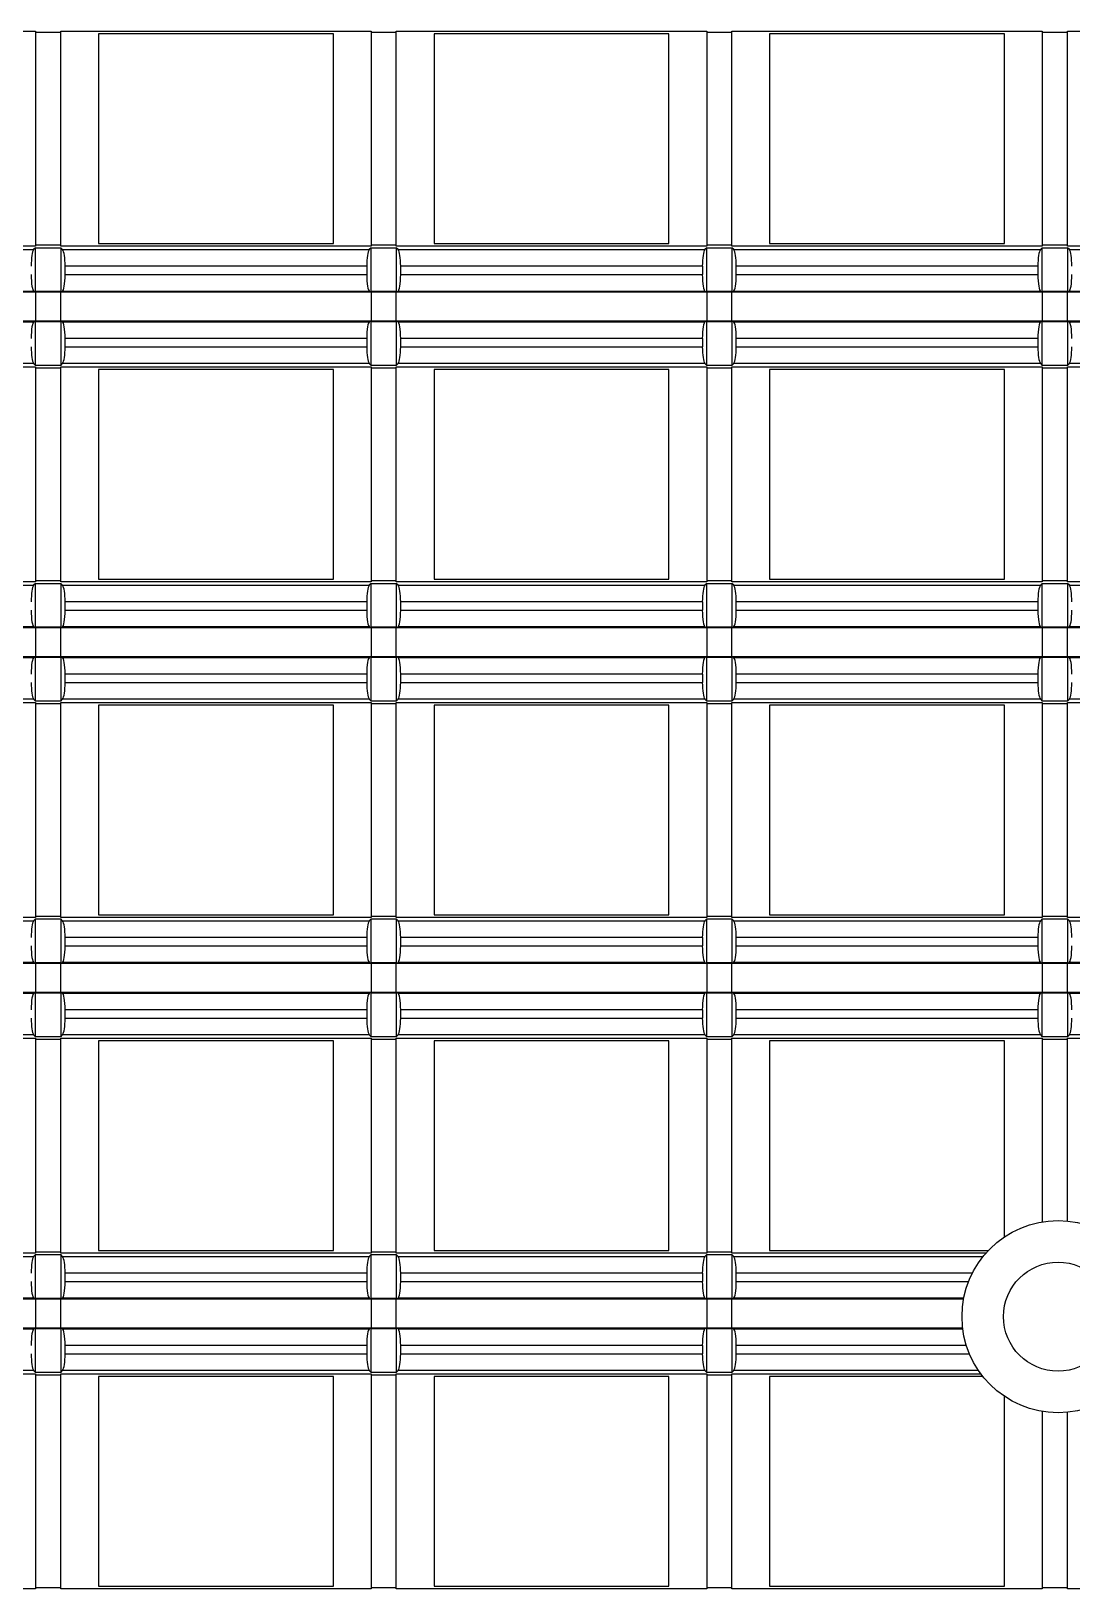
# Model space of a CAD drawing. Header units: inches. Extents: x 0 to 653, y 0 to 346.
# Drawn here: x 79.72 to 92.12, y 224.1 to 242.66 of the extents above; entities that cross this region are included whole.
import ezdxf

# ---------------------------------------------------------------- set-up
doc = ezdxf.new("R2010")
doc.units = ezdxf.units.IN
doc.header["$LTSCALE"] = 35.925693
doc.header["$MEASUREMENT"] = 0
doc.layers.get('0').update_dxf_attribs({"linetype": 'CONTINUOUS'})
doc.layers.add('2', color=7, linetype='CONTINUOUS')
doc.layers.add('71', color=7, linetype='CONTINUOUS')

msp = doc.modelspace()

# ---------------------------------------------------------------- linework, layer by layer
at = {"color": 3, "linetype": 'Continuous'}
msp.add_circle((91.96, 227.344), 0.65, dxfattribs=at)
at = {"layer": '2', "color": 132, "linetype": 'Continuous', "true_color": 0x00cccc}
for p, q in [((76.072, 242.663), (79.772, 242.663)), ((79.772, 242.663), (79.772, 240.1)), ((80.072, 242.645), (79.772, 242.645)), ((80.072, 240.1), (80.072, 242.663)), ((80.072, 242.663), (83.772, 242.663)), ((80.522, 242.631), (80.522, 240.131)), ((83.322, 242.631), (80.522, 242.631)), ((83.322, 240.131), (83.322, 242.631)), ((83.772, 242.663), (83.772, 240.1)), ((84.072, 242.645), (83.772, 242.645)), ((84.072, 240.1), (84.072, 242.663)), ((84.072, 242.663), (87.772, 242.663)), ((84.522, 242.631), (84.522, 240.131)), ((87.322, 242.631), (84.522, 242.631)), ((87.322, 240.131), (87.322, 242.631)), ((87.772, 242.663), (87.772, 240.1)), ((88.072, 242.645), (87.772, 242.645)), ((88.072, 240.1), (88.072, 242.663)), ((88.072, 242.663), (91.772, 242.663)), ((88.522, 242.631), (88.522, 240.131)), ((91.322, 242.631), (88.522, 242.631)), ((91.322, 240.131), (91.322, 242.631)), ((91.772, 242.663), (91.772, 240.1)), ((92.072, 242.645), (91.772, 242.645)), ((92.072, 240.1), (92.072, 242.663)), ((92.072, 242.663), (95.772, 242.663)), ((79.772, 240.1), (76.072, 240.1)), ((76.095, 240.059), (79.749, 240.059)), ((79.772, 240.082), (79.749, 240.059)), ((79.772, 240.118), (80.072, 240.118)), ((79.772, 239.559), (79.772, 240.082)), ((79.772, 240.082), (80.072, 240.082)), ((83.772, 240.1), (80.072, 240.1)), ((80.072, 240.082), (80.072, 239.559)), ((80.095, 240.059), (80.072, 240.082)), ((80.095, 240.059), (83.749, 240.059)), ((80.522, 240.131), (83.322, 240.131)), ((83.772, 240.082), (83.749, 240.059)), ((83.772, 240.118), (84.072, 240.118)), ((83.772, 239.559), (83.772, 240.082)), ((83.772, 240.082), (84.072, 240.082)), ((87.772, 240.1), (84.072, 240.1)), ((84.072, 240.082), (84.072, 239.559)), ((84.095, 240.059), (84.072, 240.082)), ((84.095, 240.059), (87.749, 240.059)), ((84.522, 240.131), (87.322, 240.131)), ((87.772, 240.082), (87.749, 240.059)), ((87.772, 240.118), (88.072, 240.118)), ((87.772, 239.559), (87.772, 240.082)), ((87.772, 240.082), (88.072, 240.082)), ((91.772, 240.1), (88.072, 240.1)), ((88.072, 240.082), (88.072, 239.559)), ((88.095, 240.059), (88.072, 240.082)), ((88.095, 240.059), (91.749, 240.059)), ((88.522, 240.131), (91.322, 240.131)), ((91.772, 240.082), (91.749, 240.059)), ((91.772, 240.118), (92.072, 240.118)), ((91.772, 239.559), (91.772, 240.082)), ((91.772, 240.082), (92.072, 240.082)), ((95.772, 240.1), (92.072, 240.1)), ((92.072, 240.082), (92.072, 239.559)), ((92.095, 240.059), (92.072, 240.082)), ((92.095, 240.059), (95.749, 240.059)), ((80.125, 239.762), (80.125, 239.862)), ((83.72, 239.862), (80.125, 239.862)), ((83.72, 239.862), (83.72, 239.762)), ((84.125, 239.762), (84.125, 239.862)), ((87.72, 239.862), (84.125, 239.862)), ((87.72, 239.862), (87.72, 239.762)), ((88.124, 239.762), (88.124, 239.862)), ((91.719, 239.862), (88.124, 239.862)), ((91.719, 239.862), (91.719, 239.762)), ((80.125, 239.762), (83.72, 239.762)), ((84.125, 239.762), (87.72, 239.762)), ((88.124, 239.762), (91.719, 239.762)), ((76.072, 239.555), (79.772, 239.555)), ((79.754, 239.562), (76.091, 239.562)), ((79.754, 239.562), (79.772, 239.559)), ((80.072, 239.559), (79.772, 239.559)), ((79.772, 239.555), (79.772, 239.207)), ((80.072, 239.552), (79.772, 239.552)), ((80.072, 239.559), (80.091, 239.562)), ((80.072, 239.207), (80.072, 239.555)), ((80.072, 239.555), (83.772, 239.555)), ((83.754, 239.562), (80.091, 239.562)), ((83.754, 239.562), (83.772, 239.559)), ((84.072, 239.559), (83.772, 239.559)), ((83.772, 239.555), (83.772, 239.207)), ((84.072, 239.552), (83.772, 239.552)), ((84.072, 239.559), (84.09, 239.562)), ((84.072, 239.207), (84.072, 239.555)), ((84.072, 239.555), (87.772, 239.555)), ((87.754, 239.562), (84.09, 239.562)), ((87.754, 239.562), (87.772, 239.559)), ((88.072, 239.559), (87.772, 239.559)), ((87.772, 239.555), (87.772, 239.207)), ((88.072, 239.552), (87.772, 239.552)), ((88.072, 239.559), (88.09, 239.562)), ((88.072, 239.207), (88.072, 239.555)), ((88.072, 239.555), (91.772, 239.555)), ((91.754, 239.562), (88.09, 239.562)), ((91.754, 239.562), (91.772, 239.559)), ((92.072, 239.559), (91.772, 239.559)), ((91.772, 239.555), (91.772, 239.207)), ((92.072, 239.552), (91.772, 239.552)), ((92.072, 239.559), (92.09, 239.562)), ((92.072, 239.207), (92.072, 239.555)), ((92.072, 239.555), (95.772, 239.555)), ((95.753, 239.562), (92.09, 239.562)), ((79.772, 239.207), (76.072, 239.207)), ((76.091, 239.2), (79.754, 239.2)), ((79.772, 239.204), (79.754, 239.2)), ((79.772, 239.211), (80.072, 239.211)), ((79.772, 238.68), (79.772, 239.204)), ((79.772, 239.204), (80.072, 239.204)), ((83.772, 239.207), (80.072, 239.207)), ((80.072, 239.204), (80.072, 238.68)), ((80.091, 239.2), (80.072, 239.204)), ((80.091, 239.2), (83.754, 239.2)), ((83.772, 239.204), (83.754, 239.2)), ((83.772, 239.211), (84.072, 239.211)), ((83.772, 238.68), (83.772, 239.204)), ((83.772, 239.204), (84.072, 239.204)), ((87.772, 239.207), (84.072, 239.207)), ((84.072, 239.204), (84.072, 238.68)), ((84.09, 239.2), (84.072, 239.204)), ((84.09, 239.2), (87.754, 239.2)), ((87.772, 239.204), (87.754, 239.2)), ((87.772, 239.211), (88.072, 239.211)), ((87.772, 238.68), (87.772, 239.204)), ((87.772, 239.204), (88.072, 239.204)), ((91.772, 239.207), (88.072, 239.207)), ((88.072, 239.204), (88.072, 238.68)), ((88.09, 239.2), (88.072, 239.204)), ((88.09, 239.2), (91.754, 239.2)), ((91.772, 239.204), (91.754, 239.2)), ((91.772, 239.211), (92.072, 239.211)), ((91.772, 238.68), (91.772, 239.204)), ((91.772, 239.204), (92.072, 239.204)), ((95.772, 239.207), (92.072, 239.207)), ((92.072, 239.204), (92.072, 238.68)), ((92.09, 239.2), (92.072, 239.204)), ((92.09, 239.2), (95.753, 239.2)), ((80.125, 238.901), (80.125, 239)), ((83.72, 239), (80.125, 239)), ((80.125, 238.901), (83.72, 238.901)), ((83.72, 239), (83.72, 238.901)), ((84.125, 238.901), (84.125, 239)), ((87.72, 239), (84.125, 239)), ((84.125, 238.901), (87.72, 238.901)), ((87.72, 239), (87.72, 238.901)), ((88.124, 238.901), (88.124, 239)), ((91.719, 239), (88.124, 239)), ((88.124, 238.901), (91.719, 238.901)), ((91.719, 239), (91.719, 238.901)), ((76.072, 238.663), (79.772, 238.663)), ((79.749, 238.704), (76.095, 238.704)), ((79.749, 238.704), (79.772, 238.68)), ((80.072, 238.68), (79.772, 238.68)), ((79.772, 238.663), (79.772, 236.1)), ((80.072, 238.645), (79.772, 238.645)), ((80.072, 238.68), (80.095, 238.704)), ((80.072, 236.1), (80.072, 238.663)), ((80.072, 238.663), (83.772, 238.663)), ((83.749, 238.704), (80.095, 238.704)), ((80.522, 238.631), (80.522, 236.131)), ((83.322, 238.631), (80.522, 238.631)), ((83.322, 236.131), (83.322, 238.631)), ((83.749, 238.704), (83.772, 238.68)), ((84.072, 238.68), (83.772, 238.68)), ((83.772, 238.663), (83.772, 236.1)), ((84.072, 238.645), (83.772, 238.645)), ((84.072, 238.68), (84.095, 238.704)), ((84.072, 236.1), (84.072, 238.663)), ((84.072, 238.663), (87.772, 238.663)), ((87.749, 238.704), (84.095, 238.704)), ((84.522, 238.631), (84.522, 236.131)), ((87.322, 238.631), (84.522, 238.631)), ((87.322, 236.131), (87.322, 238.631)), ((87.749, 238.704), (87.772, 238.68)), ((88.072, 238.68), (87.772, 238.68)), ((87.772, 238.663), (87.772, 236.1)), ((88.072, 238.645), (87.772, 238.645)), ((88.072, 238.68), (88.095, 238.704)), ((88.072, 236.1), (88.072, 238.663)), ((88.072, 238.663), (91.772, 238.663)), ((91.749, 238.704), (88.095, 238.704)), ((88.522, 238.631), (88.522, 236.131)), ((91.322, 238.631), (88.522, 238.631)), ((91.322, 236.131), (91.322, 238.631)), ((91.749, 238.704), (91.772, 238.68)), ((92.072, 238.68), (91.772, 238.68)), ((91.772, 238.663), (91.772, 236.1)), ((92.072, 238.645), (91.772, 238.645)), ((92.072, 238.68), (92.095, 238.704)), ((92.072, 236.1), (92.072, 238.663)), ((92.072, 238.663), (95.772, 238.663)), ((95.749, 238.704), (92.095, 238.704)), ((79.772, 236.118), (80.072, 236.118)), ((80.522, 236.131), (83.322, 236.131)), ((83.772, 236.118), (84.072, 236.118)), ((84.522, 236.131), (87.322, 236.131)), ((87.772, 236.118), (88.072, 236.118)), ((88.522, 236.131), (91.322, 236.131)), ((91.772, 236.118), (92.072, 236.118)), ((79.772, 236.1), (76.072, 236.1)), ((76.095, 236.059), (79.749, 236.059)), ((79.772, 236.082), (79.749, 236.059)), ((79.772, 235.559), (79.772, 236.082)), ((79.772, 236.082), (80.072, 236.082)), ((83.772, 236.1), (80.072, 236.1)), ((80.072, 236.082), (80.072, 235.559)), ((80.095, 236.059), (80.072, 236.082)), ((80.095, 236.059), (83.749, 236.059)), ((83.772, 236.082), (83.749, 236.059)), ((83.772, 235.559), (83.772, 236.082)), ((83.772, 236.082), (84.072, 236.082)), ((87.772, 236.1), (84.072, 236.1)), ((84.072, 236.082), (84.072, 235.559)), ((84.095, 236.059), (84.072, 236.082)), ((84.095, 236.059), (87.749, 236.059)), ((87.772, 236.082), (87.749, 236.059)), ((87.772, 235.559), (87.772, 236.082)), ((87.772, 236.082), (88.072, 236.082)), ((91.772, 236.1), (88.072, 236.1)), ((88.072, 236.082), (88.072, 235.559)), ((88.095, 236.059), (88.072, 236.082)), ((88.095, 236.059), (91.749, 236.059)), ((91.772, 236.082), (91.749, 236.059)), ((91.772, 235.559), (91.772, 236.082)), ((91.772, 236.082), (92.072, 236.082)), ((95.772, 236.1), (92.072, 236.1)), ((92.072, 236.082), (92.072, 235.559)), ((92.095, 236.059), (92.072, 236.082)), ((92.095, 236.059), (95.749, 236.059)), ((80.125, 235.762), (80.125, 235.862)), ((83.72, 235.862), (80.125, 235.862)), ((80.125, 235.762), (83.72, 235.762)), ((83.72, 235.862), (83.72, 235.762)), ((84.125, 235.762), (84.125, 235.862)), ((87.72, 235.862), (84.125, 235.862)), ((84.125, 235.762), (87.72, 235.762)), ((87.72, 235.862), (87.72, 235.762)), ((88.124, 235.762), (88.124, 235.862)), ((91.719, 235.862), (88.124, 235.862)), ((88.124, 235.762), (91.719, 235.762)), ((91.719, 235.862), (91.719, 235.762)), ((79.754, 235.563), (76.091, 235.563)), ((79.754, 235.563), (79.772, 235.559)), ((80.072, 235.559), (79.772, 235.559)), ((80.072, 235.559), (80.091, 235.563)), ((83.754, 235.563), (80.091, 235.563)), ((83.754, 235.563), (83.772, 235.559)), ((84.072, 235.559), (83.772, 235.559)), ((84.072, 235.559), (84.09, 235.563)), ((87.754, 235.563), (84.09, 235.563)), ((87.754, 235.563), (87.772, 235.559)), ((88.072, 235.559), (87.772, 235.559)), ((88.072, 235.559), (88.09, 235.563)), ((91.754, 235.563), (88.09, 235.563)), ((91.754, 235.563), (91.772, 235.559)), ((92.072, 235.559), (91.772, 235.559)), ((92.072, 235.559), (92.09, 235.563)), ((95.753, 235.563), (92.09, 235.563)), ((76.072, 235.555), (79.772, 235.555)), ((79.772, 235.555), (79.772, 235.207)), ((80.072, 235.552), (79.772, 235.552)), ((80.072, 235.207), (80.072, 235.555)), ((80.072, 235.555), (83.772, 235.555)), ((83.772, 235.555), (83.772, 235.207)), ((84.072, 235.552), (83.772, 235.552)), ((84.072, 235.207), (84.072, 235.555)), ((84.072, 235.555), (87.772, 235.555)), ((87.772, 235.555), (87.772, 235.207)), ((88.072, 235.552), (87.772, 235.552)), ((88.072, 235.207), (88.072, 235.555)), ((88.072, 235.555), (91.772, 235.555)), ((91.772, 235.555), (91.772, 235.207)), ((92.072, 235.552), (91.772, 235.552)), ((92.072, 235.207), (92.072, 235.555)), ((92.072, 235.555), (95.772, 235.555)), ((79.772, 235.207), (76.072, 235.207)), ((76.091, 235.2), (79.754, 235.2)), ((79.772, 235.204), (79.754, 235.2)), ((79.772, 235.211), (80.072, 235.211)), ((79.772, 234.68), (79.772, 235.204)), ((79.772, 235.204), (80.072, 235.204)), ((83.772, 235.207), (80.072, 235.207)), ((80.072, 235.204), (80.072, 234.68)), ((80.091, 235.2), (80.072, 235.204)), ((80.091, 235.2), (83.754, 235.2)), ((83.772, 235.204), (83.754, 235.2)), ((83.772, 235.211), (84.072, 235.211)), ((83.772, 234.68), (83.772, 235.204)), ((83.772, 235.204), (84.072, 235.204)), ((87.772, 235.207), (84.072, 235.207)), ((84.072, 235.204), (84.072, 234.68)), ((84.09, 235.2), (84.072, 235.204)), ((84.09, 235.2), (87.754, 235.2)), ((87.772, 235.204), (87.754, 235.2)), ((87.772, 235.211), (88.072, 235.211)), ((87.772, 234.68), (87.772, 235.204)), ((87.772, 235.204), (88.072, 235.204)), ((91.772, 235.207), (88.072, 235.207)), ((88.072, 235.204), (88.072, 234.68)), ((88.09, 235.2), (88.072, 235.204)), ((88.09, 235.2), (91.754, 235.2)), ((91.772, 235.204), (91.754, 235.2)), ((91.772, 235.211), (92.072, 235.211)), ((91.772, 234.68), (91.772, 235.204)), ((91.772, 235.204), (92.072, 235.204)), ((95.772, 235.207), (92.072, 235.207)), ((92.072, 235.204), (92.072, 234.68)), ((92.09, 235.2), (92.072, 235.204)), ((92.09, 235.2), (95.753, 235.2)), ((80.125, 234.901), (80.125, 235)), ((83.72, 235), (80.125, 235)), ((83.72, 235), (83.72, 234.901)), ((84.125, 234.901), (84.125, 235)), ((87.72, 235), (84.125, 235)), ((87.72, 235), (87.72, 234.901)), ((88.124, 234.901), (88.124, 235)), ((91.719, 235), (88.124, 235)), ((91.719, 235), (91.719, 234.901)), ((80.125, 234.901), (83.72, 234.901)), ((84.125, 234.901), (87.72, 234.901)), ((88.124, 234.901), (91.719, 234.901)), ((76.072, 234.663), (79.772, 234.663)), ((79.749, 234.704), (76.095, 234.704)), ((79.749, 234.704), (79.772, 234.68)), ((80.072, 234.68), (79.772, 234.68)), ((79.772, 234.663), (79.772, 232.1)), ((80.072, 234.645), (79.772, 234.645)), ((80.072, 234.68), (80.095, 234.704)), ((80.072, 232.1), (80.072, 234.663)), ((80.072, 234.663), (83.772, 234.663)), ((83.749, 234.704), (80.095, 234.704)), ((80.522, 234.631), (80.522, 232.131)), ((83.322, 234.631), (80.522, 234.631)), ((83.322, 232.131), (83.322, 234.631)), ((83.749, 234.704), (83.772, 234.68)), ((84.072, 234.68), (83.772, 234.68)), ((83.772, 234.663), (83.772, 232.1)), ((84.072, 234.645), (83.772, 234.645)), ((84.072, 234.68), (84.095, 234.704)), ((84.072, 232.1), (84.072, 234.663)), ((84.072, 234.663), (87.772, 234.663)), ((87.749, 234.704), (84.095, 234.704)), ((84.522, 234.631), (84.522, 232.131)), ((87.322, 234.631), (84.522, 234.631)), ((87.322, 232.131), (87.322, 234.631)), ((87.749, 234.704), (87.772, 234.68)), ((88.072, 234.68), (87.772, 234.68)), ((87.772, 234.663), (87.772, 232.1)), ((88.072, 234.645), (87.772, 234.645)), ((88.072, 234.68), (88.095, 234.704)), ((88.072, 232.1), (88.072, 234.663)), ((88.072, 234.663), (91.772, 234.663)), ((91.749, 234.704), (88.095, 234.704)), ((88.522, 234.631), (88.522, 232.131)), ((91.322, 234.631), (88.522, 234.631)), ((91.322, 232.131), (91.322, 234.631)), ((91.749, 234.704), (91.772, 234.68)), ((92.072, 234.68), (91.772, 234.68)), ((91.772, 234.663), (91.772, 232.1)), ((92.072, 234.645), (91.772, 234.645)), ((92.072, 234.68), (92.095, 234.704)), ((92.072, 232.1), (92.072, 234.663)), ((92.072, 234.663), (95.772, 234.663)), ((95.749, 234.704), (92.095, 234.704)), ((79.772, 232.1), (76.072, 232.1)), ((76.095, 232.059), (79.749, 232.059)), ((79.772, 232.083), (79.749, 232.059)), ((79.772, 232.118), (80.072, 232.118)), ((79.772, 231.559), (79.772, 232.083)), ((79.772, 232.083), (80.072, 232.083)), ((83.772, 232.1), (80.072, 232.1)), ((80.072, 232.083), (80.072, 231.559)), ((80.095, 232.059), (80.072, 232.083)), ((80.095, 232.059), (83.749, 232.059)), ((80.522, 232.131), (83.322, 232.131)), ((83.772, 232.083), (83.749, 232.059)), ((83.772, 232.118), (84.072, 232.118)), ((83.772, 231.559), (83.772, 232.083)), ((83.772, 232.083), (84.072, 232.083)), ((87.772, 232.1), (84.072, 232.1)), ((84.072, 232.083), (84.072, 231.559)), ((84.095, 232.059), (84.072, 232.083)), ((84.095, 232.059), (87.749, 232.059)), ((84.522, 232.131), (87.322, 232.131)), ((87.772, 232.083), (87.749, 232.059)), ((87.772, 232.118), (88.072, 232.118)), ((87.772, 231.559), (87.772, 232.083)), ((87.772, 232.083), (88.072, 232.083)), ((91.772, 232.1), (88.072, 232.1)), ((88.072, 232.083), (88.072, 231.559)), ((88.095, 232.059), (88.072, 232.083)), ((88.095, 232.059), (91.749, 232.059)), ((88.522, 232.131), (91.322, 232.131)), ((91.772, 232.083), (91.749, 232.059)), ((91.772, 232.118), (92.072, 232.118)), ((91.772, 231.559), (91.772, 232.083)), ((91.772, 232.083), (92.072, 232.083)), ((95.772, 232.1), (92.072, 232.1)), ((92.072, 232.083), (92.072, 231.559)), ((92.095, 232.059), (92.072, 232.083)), ((92.095, 232.059), (95.749, 232.059)), ((80.125, 231.762), (80.125, 231.862)), ((83.72, 231.862), (80.125, 231.862)), ((83.72, 231.862), (83.72, 231.762)), ((84.125, 231.762), (84.125, 231.862)), ((87.72, 231.862), (84.125, 231.862)), ((87.72, 231.862), (87.72, 231.762)), ((88.124, 231.762), (88.124, 231.862)), ((91.719, 231.862), (88.124, 231.862)), ((91.719, 231.862), (91.719, 231.762)), ((80.125, 231.762), (83.72, 231.762)), ((84.125, 231.762), (87.72, 231.762)), ((88.124, 231.762), (91.719, 231.762)), ((76.072, 231.555), (79.772, 231.555)), ((79.754, 231.563), (76.091, 231.563)), ((79.754, 231.563), (79.772, 231.559)), ((80.072, 231.559), (79.772, 231.559)), ((79.772, 231.555), (79.772, 231.208)), ((80.072, 231.552), (79.772, 231.552)), ((80.072, 231.559), (80.091, 231.563)), ((80.072, 231.208), (80.072, 231.555)), ((80.072, 231.555), (83.772, 231.555)), ((83.754, 231.563), (80.091, 231.563)), ((83.754, 231.563), (83.772, 231.559)), ((84.072, 231.559), (83.772, 231.559)), ((83.772, 231.555), (83.772, 231.208)), ((84.072, 231.552), (83.772, 231.552)), ((84.072, 231.559), (84.09, 231.563)), ((84.072, 231.208), (84.072, 231.555)), ((84.072, 231.555), (87.772, 231.555)), ((87.754, 231.563), (84.09, 231.563)), ((87.754, 231.563), (87.772, 231.559)), ((88.072, 231.559), (87.772, 231.559)), ((87.772, 231.555), (87.772, 231.208)), ((88.072, 231.552), (87.772, 231.552)), ((88.072, 231.559), (88.09, 231.563)), ((88.072, 231.208), (88.072, 231.555)), ((88.072, 231.555), (91.772, 231.555)), ((91.754, 231.563), (88.09, 231.563)), ((91.754, 231.563), (91.772, 231.559)), ((92.072, 231.559), (91.772, 231.559)), ((91.772, 231.555), (91.772, 231.208)), ((92.072, 231.552), (91.772, 231.552)), ((92.072, 231.559), (92.09, 231.563)), ((92.072, 231.208), (92.072, 231.555)), ((92.072, 231.555), (95.772, 231.555)), ((95.753, 231.563), (92.09, 231.563)), ((79.772, 231.208), (76.072, 231.208)), ((76.091, 231.2), (79.754, 231.2)), ((79.772, 231.204), (79.754, 231.2)), ((79.772, 231.211), (80.072, 231.211)), ((79.772, 230.68), (79.772, 231.204)), ((79.772, 231.204), (80.072, 231.204)), ((83.772, 231.208), (80.072, 231.208)), ((80.072, 231.204), (80.072, 230.68)), ((80.091, 231.2), (80.072, 231.204)), ((80.091, 231.2), (83.754, 231.2)), ((83.772, 231.204), (83.754, 231.2)), ((83.772, 231.211), (84.072, 231.211)), ((83.772, 230.68), (83.772, 231.204)), ((83.772, 231.204), (84.072, 231.204)), ((87.772, 231.208), (84.072, 231.208)), ((84.072, 231.204), (84.072, 230.68)), ((84.09, 231.2), (84.072, 231.204)), ((84.09, 231.2), (87.754, 231.2)), ((87.772, 231.204), (87.754, 231.2)), ((87.772, 231.211), (88.072, 231.211)), ((87.772, 230.68), (87.772, 231.204)), ((87.772, 231.204), (88.072, 231.204)), ((91.772, 231.208), (88.072, 231.208)), ((88.072, 231.204), (88.072, 230.68)), ((88.09, 231.2), (88.072, 231.204)), ((88.09, 231.2), (91.754, 231.2)), ((91.772, 231.204), (91.754, 231.2)), ((91.772, 231.211), (92.072, 231.211)), ((91.772, 230.68), (91.772, 231.204)), ((91.772, 231.204), (92.072, 231.204)), ((95.772, 231.208), (92.072, 231.208)), ((92.072, 231.204), (92.072, 230.68)), ((92.09, 231.2), (92.072, 231.204)), ((92.09, 231.2), (95.753, 231.2)), ((80.125, 230.901), (80.125, 231)), ((83.72, 231), (80.125, 231)), ((83.72, 231), (83.72, 230.901)), ((84.125, 230.901), (84.125, 231)), ((87.72, 231), (84.125, 231)), ((87.72, 231), (87.72, 230.901)), ((88.124, 230.901), (88.124, 231)), ((91.719, 231), (88.124, 231)), ((91.719, 231), (91.719, 230.901)), ((80.125, 230.901), (83.72, 230.901)), ((84.125, 230.901), (87.72, 230.901)), ((88.124, 230.901), (91.719, 230.901)), ((76.072, 230.663), (79.772, 230.663)), ((79.749, 230.704), (76.095, 230.704)), ((79.749, 230.704), (79.772, 230.68)), ((80.072, 230.68), (79.772, 230.68)), ((79.772, 230.663), (79.772, 228.1)), ((80.072, 230.645), (79.772, 230.645)), ((80.072, 230.68), (80.095, 230.704)), ((80.072, 228.1), (80.072, 230.663)), ((80.072, 230.663), (83.772, 230.663)), ((83.749, 230.704), (80.095, 230.704)), ((80.522, 230.631), (80.522, 228.132)), ((83.322, 230.631), (80.522, 230.631)), ((83.322, 228.132), (83.322, 230.631)), ((83.749, 230.704), (83.772, 230.68)), ((84.072, 230.68), (83.772, 230.68)), ((83.772, 230.663), (83.772, 228.1)), ((84.072, 230.645), (83.772, 230.645)), ((84.072, 230.68), (84.095, 230.704)), ((84.072, 228.1), (84.072, 230.663)), ((84.072, 230.663), (87.772, 230.663)), ((87.749, 230.704), (84.095, 230.704)), ((84.522, 230.631), (84.522, 228.132)), ((87.322, 230.631), (84.522, 230.631)), ((87.322, 228.132), (87.322, 230.631)), ((87.749, 230.704), (87.772, 230.68)), ((88.072, 230.68), (87.772, 230.68)), ((87.772, 230.663), (87.772, 228.1)), ((88.072, 230.645), (87.772, 230.645)), ((88.072, 230.68), (88.095, 230.704)), ((88.072, 228.1), (88.072, 230.663)), ((88.072, 230.663), (91.772, 230.663)), ((91.749, 230.704), (88.095, 230.704)), ((88.522, 230.631), (88.522, 228.132)), ((91.322, 230.631), (88.522, 230.631)), ((91.322, 228.295), (91.322, 230.631)), ((91.749, 230.704), (91.772, 230.68)), ((92.072, 230.68), (91.772, 230.68)), ((91.772, 230.663), (91.772, 228.474)), ((92.072, 230.645), (91.772, 230.645)), ((92.072, 230.68), (92.095, 230.704)), ((92.072, 228.484), (92.072, 230.663)), ((92.072, 230.663), (95.772, 230.663)), ((95.749, 230.704), (92.095, 230.704)), ((80.522, 228.132), (83.322, 228.132)), ((84.522, 228.132), (87.322, 228.132)), ((88.522, 228.132), (91.128, 228.132)), ((79.772, 228.1), (76.072, 228.1)), ((76.095, 228.059), (79.749, 228.059)), ((79.772, 228.083), (79.749, 228.059)), ((79.772, 228.118), (80.072, 228.118)), ((79.772, 227.559), (79.772, 228.083)), ((79.772, 228.083), (80.072, 228.083)), ((83.772, 228.1), (80.072, 228.1)), ((80.072, 228.083), (80.072, 227.559)), ((80.095, 228.059), (80.072, 228.083)), ((80.095, 228.059), (83.749, 228.059)), ((83.772, 228.083), (83.749, 228.059)), ((83.772, 228.118), (84.072, 228.118)), ((83.772, 227.559), (83.772, 228.083)), ((83.772, 228.083), (84.072, 228.083)), ((87.772, 228.1), (84.072, 228.1)), ((84.072, 228.083), (84.072, 227.559)), ((84.095, 228.059), (84.072, 228.083)), ((84.095, 228.059), (87.749, 228.059)), ((87.772, 228.083), (87.749, 228.059)), ((87.772, 228.118), (88.072, 228.118)), ((87.772, 227.559), (87.772, 228.083)), ((87.772, 228.083), (88.072, 228.083)), ((91.1, 228.1), (88.072, 228.1)), ((88.072, 228.083), (88.072, 227.559)), ((88.095, 228.059), (88.072, 228.083)), ((88.095, 228.059), (91.065, 228.059)), ((80.125, 227.763), (80.125, 227.862)), ((83.72, 227.862), (80.125, 227.862)), ((80.125, 227.763), (83.72, 227.763)), ((83.72, 227.862), (83.72, 227.763)), ((84.125, 227.763), (84.125, 227.862)), ((87.72, 227.862), (84.125, 227.862)), ((84.125, 227.763), (87.72, 227.763)), ((87.72, 227.862), (87.72, 227.763)), ((88.124, 227.763), (88.124, 227.862)), ((90.939, 227.862), (88.124, 227.862)), ((88.124, 227.763), (90.894, 227.763)), ((76.072, 227.556), (79.772, 227.556)), ((79.754, 227.563), (76.091, 227.563)), ((79.754, 227.563), (79.772, 227.559)), ((80.072, 227.559), (79.772, 227.559)), ((79.772, 227.556), (79.772, 227.208)), ((80.072, 227.552), (79.772, 227.552)), ((80.072, 227.559), (80.091, 227.563)), ((80.072, 227.208), (80.072, 227.556)), ((80.072, 227.556), (83.772, 227.556)), ((83.754, 227.563), (80.091, 227.563)), ((83.754, 227.563), (83.772, 227.559)), ((84.072, 227.559), (83.772, 227.559)), ((83.772, 227.556), (83.772, 227.208)), ((84.072, 227.552), (83.772, 227.552)), ((84.072, 227.559), (84.09, 227.563)), ((84.072, 227.208), (84.072, 227.556)), ((84.072, 227.556), (87.772, 227.556)), ((87.754, 227.563), (84.09, 227.563)), ((87.754, 227.563), (87.772, 227.559)), ((88.072, 227.559), (87.772, 227.559)), ((87.772, 227.556), (87.772, 227.208)), ((88.072, 227.552), (87.772, 227.552)), ((88.072, 227.559), (88.09, 227.563)), ((88.072, 227.208), (88.072, 227.556)), ((88.072, 227.556), (90.834, 227.556)), ((90.835, 227.563), (88.09, 227.563)), ((79.772, 227.208), (76.072, 227.208)), ((79.772, 227.204), (79.754, 227.2)), ((79.772, 227.211), (80.072, 227.211)), ((79.772, 226.68), (79.772, 227.204)), ((79.772, 227.204), (80.072, 227.204)), ((83.772, 227.208), (80.072, 227.208)), ((80.072, 227.204), (80.072, 226.68)), ((80.091, 227.2), (80.072, 227.204)), ((83.772, 227.204), (83.754, 227.2)), ((83.772, 227.211), (84.072, 227.211)), ((83.772, 226.68), (83.772, 227.204)), ((83.772, 227.204), (84.072, 227.204)), ((87.772, 227.208), (84.072, 227.208)), ((84.072, 227.204), (84.072, 226.68)), ((84.09, 227.2), (84.072, 227.204)), ((87.772, 227.204), (87.754, 227.2)), ((87.772, 227.211), (88.072, 227.211)), ((87.772, 226.68), (87.772, 227.204)), ((87.772, 227.204), (88.072, 227.204)), ((90.822, 227.208), (88.072, 227.208)), ((88.072, 227.204), (88.072, 226.68)), ((88.09, 227.2), (88.072, 227.204)), ((76.091, 227.2), (79.754, 227.2)), ((80.091, 227.2), (83.754, 227.2)), ((84.09, 227.2), (87.754, 227.2)), ((88.09, 227.2), (90.823, 227.2)), ((80.125, 226.901), (80.125, 227.001)), ((83.72, 227.001), (80.125, 227.001)), ((80.125, 226.901), (83.72, 226.901)), ((83.72, 227.001), (83.72, 226.901)), ((84.125, 226.901), (84.125, 227.001)), ((87.72, 227.001), (84.125, 227.001)), ((84.125, 226.901), (87.72, 226.901)), ((87.72, 227.001), (87.72, 226.901)), ((88.124, 226.901), (88.124, 227.001)), ((90.867, 227.001), (88.124, 227.001)), ((88.124, 226.901), (90.903, 226.901)), ((76.072, 226.663), (79.772, 226.663)), ((79.749, 226.704), (76.095, 226.704)), ((79.749, 226.704), (79.772, 226.68)), ((80.072, 226.68), (79.772, 226.68)), ((79.772, 226.663), (79.772, 224.1)), ((80.072, 226.68), (80.095, 226.704)), ((80.072, 224.1), (80.072, 226.663)), ((80.072, 226.663), (83.772, 226.663)), ((83.749, 226.704), (80.095, 226.704)), ((83.749, 226.704), (83.772, 226.68)), ((84.072, 226.68), (83.772, 226.68)), ((83.772, 226.663), (83.772, 224.1)), ((84.072, 226.68), (84.095, 226.704)), ((84.072, 224.1), (84.072, 226.663)), ((84.072, 226.663), (87.772, 226.663)), ((87.749, 226.704), (84.095, 226.704)), ((87.749, 226.704), (87.772, 226.68)), ((88.072, 226.68), (87.772, 226.68)), ((87.772, 226.663), (87.772, 224.1)), ((88.072, 226.68), (88.095, 226.704)), ((88.072, 224.1), (88.072, 226.663)), ((88.072, 226.663), (91.039, 226.663)), ((91.01, 226.704), (88.095, 226.704)), ((80.072, 226.645), (79.772, 226.645)), ((80.522, 226.632), (80.522, 224.132)), ((83.322, 226.632), (80.522, 226.632)), ((83.322, 224.132), (83.322, 226.632)), ((84.072, 226.645), (83.772, 226.645)), ((84.522, 226.632), (84.522, 224.132)), ((87.322, 226.632), (84.522, 226.632)), ((87.322, 224.132), (87.322, 226.632)), ((88.072, 226.645), (87.772, 226.645)), ((88.522, 226.632), (88.522, 224.132)), ((91.063, 226.632), (88.522, 226.632)), ((91.322, 224.132), (91.322, 226.392)), ((91.772, 226.214), (91.772, 224.1)), ((92.072, 224.1), (92.072, 226.204)), ((79.772, 224.1), (76.072, 224.1)), ((79.772, 224.118), (80.072, 224.118)), ((83.772, 224.1), (80.072, 224.1)), ((80.522, 224.132), (83.322, 224.132)), ((83.772, 224.118), (84.072, 224.118)), ((87.772, 224.1), (84.072, 224.1)), ((84.522, 224.132), (87.322, 224.132)), ((87.772, 224.118), (88.072, 224.118)), ((91.772, 224.1), (88.072, 224.1)), ((88.522, 224.132), (91.322, 224.132)), ((91.772, 224.118), (92.072, 224.118)), ((95.772, 224.1), (92.072, 224.1))]:
    msp.add_line(p, q, dxfattribs=at)
for centre, start_param, end_param in [((79.755, 239.862), 0.174533, 1.570796), ((80.089, 239.862), -1.570796, -0.174533), ((83.755, 239.862), 0.174533, 1.570796), ((84.089, 239.862), -1.570796, -0.174533), ((87.755, 239.862), 0.174533, 1.570796), ((88.089, 239.862), -1.570796, -0.174533), ((91.755, 239.862), 0.174533, 1.570796), ((92.089, 239.862), -1.570796, -0.174533), ((79.755, 239.762), 1.570796, 3.106686), ((80.089, 239.762), -3.106686, -1.570796), ((83.755, 239.762), 1.570796, 3.106686), ((84.089, 239.762), -3.106686, -1.570796), ((87.755, 239.762), 1.570796, 3.106686), ((88.089, 239.762), -3.106686, -1.570796), ((91.755, 239.762), 1.570796, 3.106686), ((92.089, 239.762), -3.106686, -1.570796), ((79.755, 239), 0.034907, 1.570796), ((80.089, 239), -1.570796, -0.034907), ((83.755, 239), 0.034907, 1.570796), ((84.089, 239), -1.570796, -0.034907), ((87.755, 239), 0.034907, 1.570796), ((88.089, 239), -1.570796, -0.034907), ((91.755, 239), 0.034907, 1.570796), ((92.089, 239), -1.570796, -0.034907), ((79.755, 238.901), 1.570796, 2.96706), ((80.089, 238.901), -2.96706, -1.570796), ((83.755, 238.901), 1.570796, 2.96706), ((84.089, 238.901), -2.96706, -1.570796), ((87.755, 238.901), 1.570796, 2.96706), ((88.089, 238.901), -2.96706, -1.570796), ((91.755, 238.901), 1.570796, 2.96706), ((92.089, 238.901), -2.96706, -1.570796), ((79.755, 235.862), 0.174533, 1.570796), ((80.089, 235.862), -1.570796, -0.174533), ((83.755, 235.862), 0.174533, 1.570796), ((84.089, 235.862), -1.570796, -0.174533), ((87.755, 235.862), 0.174533, 1.570796), ((88.089, 235.862), -1.570796, -0.174533), ((91.755, 235.862), 0.174533, 1.570796), ((92.089, 235.862), -1.570796, -0.174533), ((79.755, 235.762), 1.570796, 3.106686), ((80.089, 235.762), -3.106686, -1.570796), ((83.755, 235.762), 1.570796, 3.106686), ((84.089, 235.762), -3.106686, -1.570796), ((87.755, 235.762), -4.712389, -3.176499), ((88.089, 235.762), -3.106686, -1.570796), ((91.755, 235.762), -4.712389, -3.176499), ((92.089, 235.762), -3.106686, -1.570796), ((79.755, 235), 0.034907, 1.570796), ((80.089, 235), -1.570796, -0.034907), ((83.755, 235), 0.034907, 1.570796), ((84.089, 235), -1.570796, -0.034907), ((87.755, 235), 0.034907, 1.570796), ((88.089, 235), -1.570796, -0.034907), ((91.755, 235), 0.034907, 1.570796), ((92.089, 235), -1.570796, -0.034907), ((79.755, 234.901), 1.570796, 2.96706), ((80.089, 234.901), -2.96706, -1.570796), ((83.755, 234.901), 1.570796, 2.96706), ((84.089, 234.901), -2.96706, -1.570796), ((87.755, 234.901), 1.570796, 2.96706), ((88.089, 234.901), -2.96706, -1.570796), ((91.755, 234.901), 1.570796, 2.96706), ((92.089, 234.901), -2.96706, -1.570796), ((79.755, 231.862), 0.174533, 1.570796), ((80.089, 231.862), -1.570796, -0.174533), ((83.755, 231.862), 0.174533, 1.570796), ((84.089, 231.862), -1.570796, -0.174533), ((87.755, 231.862), 0.174533, 1.570796), ((88.089, 231.862), -1.570796, -0.174533), ((91.755, 231.862), 0.174533, 1.570796), ((92.089, 231.862), -1.570796, -0.174533), ((79.755, 231.762), 1.570796, 3.106686), ((80.089, 231.762), -3.106686, -1.570796), ((83.755, 231.762), 1.570796, 3.106686), ((84.089, 231.762), -3.106686, -1.570796), ((87.755, 231.762), 1.570796, 3.106686), ((88.089, 231.762), -3.106686, -1.570796), ((91.755, 231.762), 1.570796, 3.106686), ((92.089, 231.762), -3.106686, -1.570796), ((79.755, 231), 0.034907, 1.570796), ((80.089, 231), -1.570796, -0.034907), ((83.755, 231), 0.034907, 1.570796), ((84.089, 231), -1.570796, -0.034907), ((87.755, 231), 0.034907, 1.570796), ((88.089, 231), -1.570796, -0.034907), ((91.755, 231), 0.034907, 1.570796), ((92.089, 231), -1.570796, -0.034907), ((79.755, 230.901), 1.570796, 2.96706), ((80.089, 230.901), -2.96706, -1.570796), ((83.755, 230.901), -4.712389, -3.316126), ((84.089, 230.901), -2.96706, -1.570796), ((87.755, 230.901), -4.712389, -3.316126), ((88.089, 230.901), -2.96706, -1.570796), ((91.755, 230.901), -4.712389, -3.316126), ((92.089, 230.901), -2.96706, -1.570796), ((79.755, 227.862), 0.174533, 1.570796), ((80.089, 227.862), -1.570796, -0.174533), ((83.755, 227.862), 0.174533, 1.570796), ((84.089, 227.862), -1.570796, -0.174533), ((87.755, 227.862), 0.174533, 1.570796), ((88.089, 227.862), -1.570796, -0.174533), ((79.755, 227.763), 1.570796, 3.106686), ((80.089, 227.763), -3.106686, -1.570796), ((83.755, 227.763), 1.570796, 3.106686), ((84.089, 227.763), -3.106686, -1.570796), ((87.755, 227.763), 1.570796, 3.106686), ((88.089, 227.763), -3.106686, -1.570796), ((79.755, 227.001), 0.034907, 1.570796), ((80.089, 227.001), -1.570796, -0.034907), ((83.755, 227.001), 0.034907, 1.570796), ((84.089, 227.001), -1.570796, -0.034907), ((87.755, 227.001), 0.034907, 1.570796), ((88.089, 227.001), -1.570796, -0.034907), ((79.755, 226.901), 1.570796, 2.96706), ((80.089, 226.901), -2.96706, -1.570796), ((83.755, 226.901), 1.570796, 2.96706), ((84.089, 226.901), -2.96706, -1.570796), ((87.755, 226.901), -4.712389, -3.316126), ((88.089, 226.901), -2.96706, -1.570796)]:
    msp.add_ellipse(centre, major_axis=(0, 0.2), ratio=0.176327, start_param=start_param, end_param=end_param, dxfattribs=at)
at = {"layer": '71', "color": 3, "linetype": 'Continuous'}
msp.add_circle((91.96, 227.344), 1.145, dxfattribs=at)

doc.saveas('drawing.dxf')
